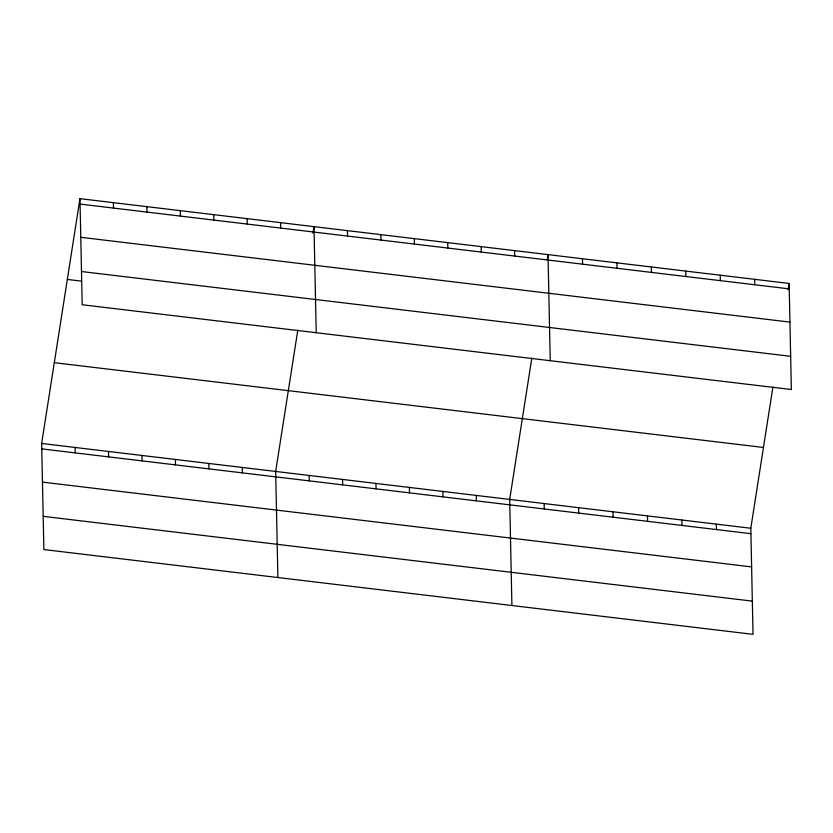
<?xml version="1.0" encoding="UTF-8"?>
<svg xmlns="http://www.w3.org/2000/svg" width="833" height="833" viewBox="0 0 833 833"><rect width="100%" height="100%" fill="white"/><g stroke="black" fill="none" stroke-linecap="round" stroke-linejoin="round"><path stroke-width="1.25" d="M772.93 386.939L750.804 528.257L753.032 634.34L43.868 549.551L41.65 443.468L79.968 198.66L789.132 283.449L791.35 389.532L82.196 304.743L79.968 198.66M297.798 330.128L275.671 471.447L277.889 577.529M312.989 233.053L313.999 226.638L316.217 332.721M531.818 358.107L509.692 499.425L511.91 605.508M547.208 259.75L548.02 254.627L550.238 360.71M788.122 289.863L789.132 283.449M80.083 204.085L789.247 288.884M80.78 237.301L789.934 322.1M81.499 271.527L790.652 356.316M67.327 279.44L81.467 281.137M54.301 362.678L763.455 447.467M41.65 443.468L750.804 528.257M41.765 448.893L750.918 533.682M42.462 482.109L751.616 566.898M43.181 516.335L752.334 601.124M754.688 279.336L754.792 284.761M720.243 275.213L720.347 280.648M716.359 524.134L716.474 529.569M685.798 271.1L685.903 276.525M681.915 520.021L682.029 525.446M651.354 266.976L651.458 272.401M647.47 515.898L647.585 521.333M616.909 262.864L617.014 268.288M613.026 511.785L613.14 517.21M582.465 258.74L582.569 264.165M578.581 507.661L578.696 513.097M544.136 503.549L544.251 508.973M514.586 250.629L514.7 256.054M481.151 246.63L481.266 252.055M476.257 495.427L476.372 500.862M447.717 242.632L447.831 248.057M442.833 491.428L442.948 496.864M414.293 238.634L414.407 244.059M409.399 487.43L409.513 492.865M380.858 234.635L380.973 240.06M375.964 483.442L376.079 488.867M347.423 230.637L347.538 236.062M342.53 479.444L342.644 484.868M309.105 475.445L309.22 480.87M280.565 222.64L280.679 228.075M247.13 218.642L247.245 224.077M242.236 467.448L242.351 472.873M213.696 214.643L213.81 220.079M208.812 463.45L208.916 468.875M180.272 210.655L180.386 216.08M175.378 459.452L175.492 464.876M146.837 206.657L146.952 212.082M141.943 455.453L142.058 460.888M113.403 202.658L113.517 208.083M108.509 451.455L108.623 456.89M75.085 447.456L75.199 452.892"/></g></svg>
